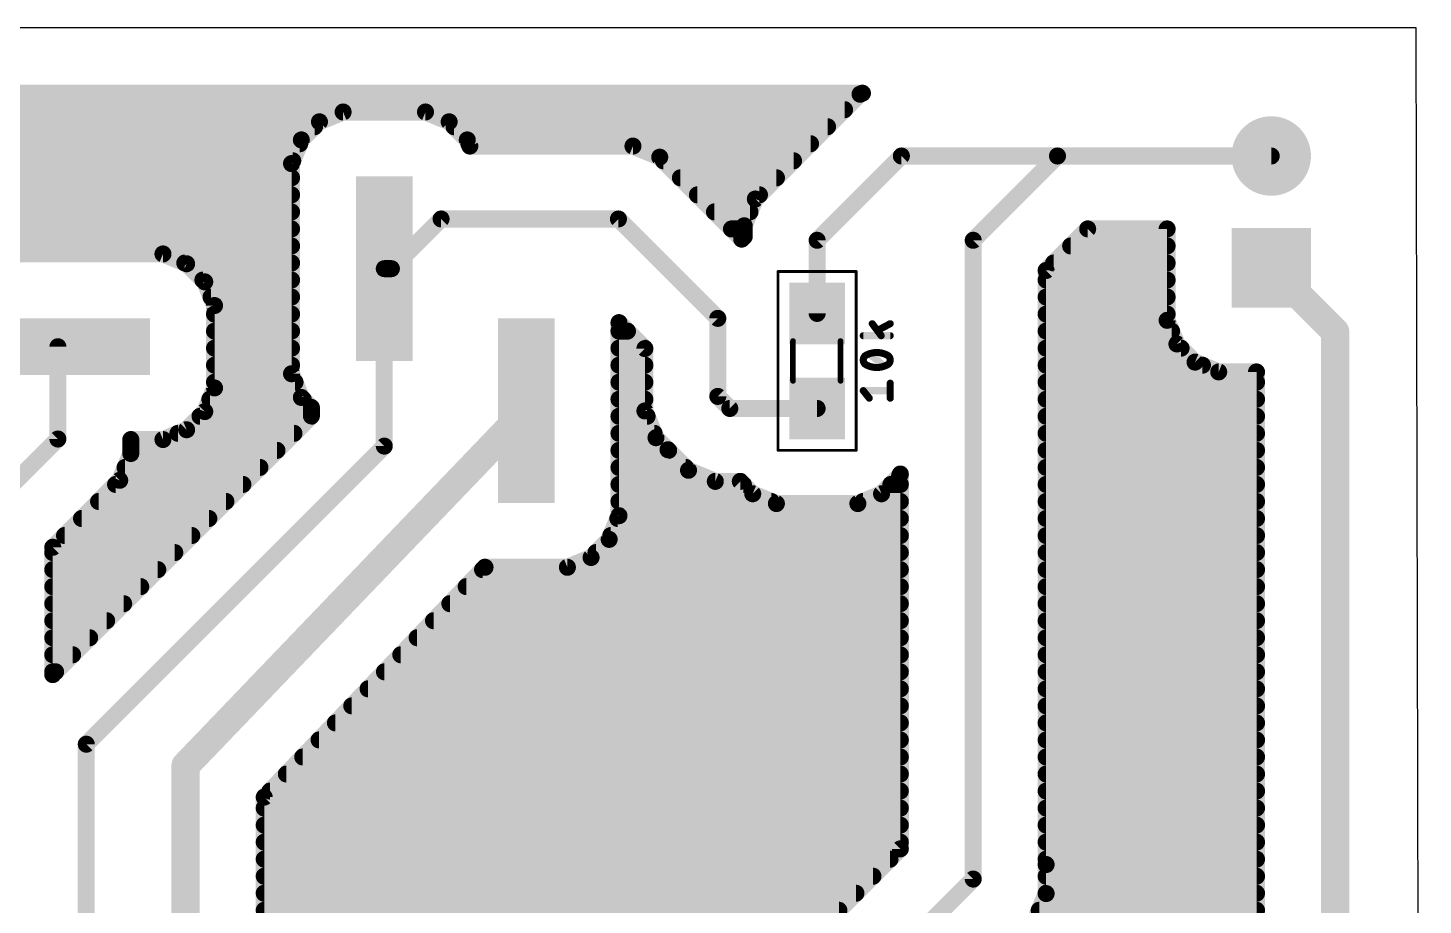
# Model space of a CAD drawing. Extents: x -0.1 to 37.8, y 0 to 56.6.
# Drawn here: x 12.8 to 37.77, y 40.94 to 56.63 of the extents above; entities that cross this region are included whole.
import ezdxf

# ---------------------------------------------------------------- set-up
doc = ezdxf.new("R2010")
doc.units = 0
for name, color, linetype in [('1', 22, 'CONTINUOUS'), ('17', 82, 'CONTINUOUS'), ('20', 30, 'CONTINUOUS'), ('27', 253, 'CONTINUOUS'), ('39', 22, 'CONTINUOUS'), ('51', 253, 'CONTINUOUS')]:
    doc.layers.add(name, color=color, linetype=linetype)

# ---------------------------------------------------------------- blocks, each defined once
blk = doc.blocks.new('RECT')
blk.add_solid([(-0.5, -0.5), (0.5, -0.5), (-0.5, 0.5), (0.5, 0.5)])
blk = doc.blocks.new('SQUAREP')
blk.add_solid([(-0.5, -0.5), (0.5, -0.5), (-0.5, 0.5), (0.5, 0.5)])
blk = doc.blocks.new('ROUNDP')
at = {"const_width": 0.5}
blk.add_lwpolyline([(0, -0.25, 1), (0, 0.25, 1), (0, -0.25)], format="xyb", dxfattribs=at)

msp = doc.modelspace()

# ---------------------------------------------------------------- linework, layer by layer
at = {"layer": '1'}
for points, const_width in [([(1.044, 55.4636), (27.735, 55.4636)], 0.3048), ([(27.6929, 55.4462), (25.8178, 53.5711)], 0.3048), ([(27.735, 55.4636), (27.6929, 55.4462)], 0.3048), ([(1.0447, 55.1688), (27.4155, 55.1688)], 0.3048), ([(18.4398, 55.1274), (18.0162, 54.952)], 0.3048), ([(19.9142, 55.1274), (18.4398, 55.1274)], 0.3048), ([(20.3378, 54.952), (19.9142, 55.1274)], 0.3048), ([(9.7025, 54.864), (17.9283, 54.864)], 0.3048), ([(18.0162, 54.952), (17.692, 54.6278)], 0.3048), ([(20.662, 54.6278), (20.3378, 54.952)], 0.3048), ([(20.4257, 54.864), (27.1107, 54.864)], 0.3048), ([(10.0625, 54.5592), (17.6636, 54.5592)], 0.3048), ([(17.692, 54.6278), (17.5166, 54.2042)], 0.3048), ([(20.7075, 54.5178), (20.662, 54.6278)], 0.3048), ([(20.6904, 54.5592), (26.8059, 54.5592)], 0.3048), ([(23.6275, 54.5178), (20.7075, 54.5178)], 0.3048), ([(24.1071, 54.3192), (23.6275, 54.5178)], 0.3048), ([(25.5738, 52.8525), (24.1071, 54.3192)], 0.3048), ([(28.432, 54.34), (26.924, 52.832)], 0.3048), ([(31.226, 54.34), (28.432, 54.34)], 0.3048), ([(31.226, 54.34), (29.718, 52.832)], 0.3048), ([(35.052, 54.34), (31.226, 54.34)], 0.3048), ([(10.223, 54.2544), (17.5374, 54.2544)], 0.3048), ([(17.5166, 54.2042), (17.5166, 50.4438)], 0.3048), ([(24.1719, 54.2544), (26.5011, 54.2544)], 0.3048), ([(10.2964, 53.9496), (17.5166, 53.9496)], 0.3048), ([(24.4767, 53.9496), (26.1963, 53.9496)], 0.3048), ([(10.2964, 53.6448), (17.5166, 53.6448)], 0.3048), ([(24.7815, 53.6448), (25.8915, 53.6448)], 0.3048), ([(25.8178, 53.5711), (25.6192, 53.0915)], 0.3048), ([(10.2964, 53.34), (17.5166, 53.34)], 0.3048), ([(25.0863, 53.34), (25.7221, 53.34)], 0.3048), ([(19.304, 52.324), (20.193, 53.213)], 0.3048), ([(20.193, 53.213), (23.368, 53.213)], 0.3048), ([(23.368, 53.213), (25.146, 51.435)], 0.3048), ([(25.6192, 53.0915), (25.6192, 52.8979)], 0.3048), ([(10.2964, 53.0352), (17.5166, 53.0352)], 0.3048), ([(25.3911, 53.0352), (25.6192, 53.0352)], 0.3048), ([(25.6192, 52.8979), (25.5738, 52.8525)], 0.3048), ([(26.924, 52.832), (26.924, 51.523)], 0.3048), ([(29.718, 52.832), (29.718, 41.402)], 0.3048), ([(31.0228, 52.2915), (31.7665, 53.0352)], 0.3048), ([(31.7665, 53.0352), (33.1884, 53.0352)], 0.3048), ([(33.1884, 53.0352), (33.1884, 51.3996)], 0.3048), ([(10.2964, 52.7304), (17.5166, 52.7304)], 0.3048), ([(15.2152, 52.5874), (11.4548, 52.5874)], 0.3048), ([(15.6388, 52.412), (15.2152, 52.5874)], 0.3048), ([(31.4617, 52.7304), (33.1884, 52.7304)], 0.3048), ([(15.6058, 52.4256), (17.5166, 52.4256)], 0.3048), ([(15.963, 52.0878), (15.6388, 52.412)], 0.3048), ([(19.177, 52.324), (19.177, 49.149)], 0.3048), ([(19.177, 52.324), (19.304, 52.324)], 0.3048), ([(31.0228, 41.6615), (31.0228, 52.2915)], 0.3048), ([(31.1569, 52.4256), (33.1884, 52.4256)], 0.3048), ([(35.052, 52.34), (36.195, 51.197)], 0.508), ([(15.9299, 52.1208), (17.5166, 52.1208)], 0.3048), ([(16.1384, 51.6642), (15.963, 52.0878)], 0.3048), ([(31.0228, 52.1208), (33.1884, 52.1208)], 0.3048), ([(16.0755, 51.816), (17.5166, 51.816)], 0.3048), ([(31.0228, 51.816), (33.1884, 51.816)], 0.3048), ([(16.1384, 50.1898), (16.1384, 51.6642)], 0.3048), ([(16.1384, 51.5112), (17.5166, 51.5112)], 0.3048), ([(23.3774, 47.9038), (23.3774, 51.3583)], 0.3048), ([(23.3774, 51.3583), (23.8412, 50.8945)], 0.3048), ([(25.146, 51.435), (25.146, 50.038)], 0.3048), ([(31.0228, 51.5112), (33.1884, 51.5112)], 0.3048), ([(33.1884, 51.3996), (33.3638, 50.976)], 0.3048), ([(36.195, 51.197), (36.195, 5.588)], 0.508), ([(16.1384, 51.2064), (17.5166, 51.2064)], 0.3048), ([(23.3774, 51.2064), (23.5293, 51.2064)], 0.3048), ([(31.0228, 51.2064), (33.2684, 51.2064)], 0.3048), ([(13.335, 50.927), (13.335, 49.276)], 0.3048), ([(16.1384, 50.9016), (17.5166, 50.9016)], 0.3048), ([(23.3774, 50.9016), (23.8341, 50.9016)], 0.3048), ([(23.8412, 50.8945), (23.8412, 49.7785)], 0.3048), ([(31.0228, 50.9016), (33.4383, 50.9016)], 0.3048), ([(33.3638, 50.976), (33.688, 50.6518)], 0.3048), ([(16.1384, 50.5968), (17.5166, 50.5968)], 0.3048), ([(23.3774, 50.5968), (23.8412, 50.5968)], 0.3048), ([(31.0228, 50.5968), (33.8209, 50.5968)], 0.3048), ([(33.688, 50.6518), (34.1116, 50.4764)], 0.3048), ([(16.1384, 50.292), (17.5795, 50.292)], 0.3048), ([(17.5166, 50.4438), (17.692, 50.0202)], 0.3048), ([(23.3774, 50.292), (23.8412, 50.292)], 0.3048), ([(31.0228, 50.292), (34.7886, 50.292)], 0.3048), ([(34.1116, 50.4764), (34.7886, 50.4764)], 0.3048), ([(34.7886, 50.4764), (34.7886, 35.984)], 0.3048), ([(15.963, 49.7662), (16.1384, 50.1898)], 0.3048), ([(21.717, 49.784), (15.621, 43.434)], 0.508), ([(16.0545, 49.9872), (17.7251, 49.9872)], 0.3048), ([(17.692, 50.0202), (17.8722, 49.8401)], 0.3048), ([(17.8722, 49.8401), (17.8722, 49.6895)], 0.3048), ([(23.3774, 49.9872), (23.8412, 49.9872)], 0.3048), ([(25.146, 50.038), (25.361, 49.823)], 0.3048), ([(25.361, 49.823), (26.924, 49.823)], 0.3048), ([(31.0228, 49.9872), (34.7886, 49.9872)], 0.3048), ([(17.8722, 49.6895), (13.2428, 45.0601)], 0.3048), ([(15.6388, 49.442), (15.963, 49.7662)], 0.3048), ([(15.8791, 49.6824), (17.8651, 49.6824)], 0.3048), ([(23.3774, 49.6824), (23.881, 49.6824)], 0.3048), ([(23.8412, 49.7785), (24.0398, 49.2989)], 0.3048), ([(31.0228, 49.6824), (34.7886, 49.6824)], 0.3048), ([(15.2152, 49.2666), (15.6388, 49.442)], 0.3048), ([(15.4832, 49.3776), (17.5603, 49.3776)], 0.3048), ([(23.3774, 49.3776), (24.0072, 49.3776)], 0.3048), ([(24.0398, 49.2989), (24.2548, 49.0839)], 0.3048), ([(31.0228, 49.3776), (34.7886, 49.3776)], 0.3048), ([(13.335, 49.276), (11.938, 47.879)], 0.3048), ([(19.177, 49.149), (13.843, 43.815)], 0.3048), ([(14.6398, 49.0165), (14.6398, 49.2666)], 0.3048), ([(14.6398, 49.2666), (15.2152, 49.2666)], 0.3048), ([(14.6398, 49.0728), (17.2555, 49.0728)], 0.3048), ([(23.3774, 49.0728), (24.2659, 49.0728)], 0.3048), ([(24.2548, 49.0839), (24.6219, 48.7168)], 0.3048), ([(31.0228, 49.0728), (34.7886, 49.0728)], 0.3048), ([(14.4412, 48.5369), (14.6398, 49.0165)], 0.3048), ([(14.5369, 48.768), (16.9507, 48.768)], 0.3048), ([(23.3774, 48.768), (24.5707, 48.768)], 0.3048), ([(24.6219, 48.7168), (25.1015, 48.5182)], 0.3048), ([(28.0768, 48.296), (28.401, 48.6202)], 0.3048), ([(28.401, 48.6202), (28.4132, 48.6498)], 0.3048), ([(28.4132, 48.6498), (28.4132, 41.9425)], 0.3048), ([(31.0228, 48.768), (34.7886, 48.768)], 0.3048), ([(13.2428, 47.3385), (14.4412, 48.5369)], 0.3048), ([(14.3675, 48.4632), (16.6459, 48.4632)], 0.3048), ([(23.3774, 48.4632), (25.6041, 48.4632)], 0.3048), ([(25.1015, 48.5182), (25.5491, 48.5182)], 0.3048), ([(25.5491, 48.5182), (25.7712, 48.296)], 0.3048), ([(25.7712, 48.296), (26.1948, 48.1206)], 0.3048), ([(27.6532, 48.1206), (28.0768, 48.296)], 0.3048), ([(28.2439, 48.4632), (28.4132, 48.4632)], 0.3048), ([(31.0228, 48.4632), (34.7886, 48.4632)], 0.3048), ([(14.0627, 48.1584), (16.3411, 48.1584)], 0.3048), ([(23.3774, 48.1584), (26.1035, 48.1584)], 0.3048), ([(26.1948, 48.1206), (27.6532, 48.1206)], 0.3048), ([(27.7445, 48.1584), (28.4132, 48.1584)], 0.3048), ([(31.0228, 48.1584), (34.7886, 48.1584)], 0.3048), ([(13.7579, 47.8536), (16.0363, 47.8536)], 0.3048), ([(23.202, 47.4802), (23.3774, 47.9038)], 0.3048), ([(23.3566, 47.8536), (28.4132, 47.8536)], 0.3048), ([(31.0228, 47.8536), (34.7886, 47.8536)], 0.3048), ([(13.4531, 47.5488), (15.7315, 47.5488)], 0.3048), ([(23.2304, 47.5488), (28.4132, 47.5488)], 0.3048), ([(31.0228, 47.5488), (34.7886, 47.5488)], 0.3048), ([(13.2428, 45.0601), (13.2428, 47.3385)], 0.3048), ([(22.8778, 47.156), (23.202, 47.4802)], 0.3048), ([(13.2428, 47.244), (15.4267, 47.244)], 0.3048), ([(22.4542, 46.9806), (22.8778, 47.156)], 0.3048), ([(22.9657, 47.244), (28.4132, 47.244)], 0.3048), ([(31.0228, 47.244), (34.7886, 47.244)], 0.3048), ([(13.2428, 46.9392), (15.1219, 46.9392)], 0.3048), ([(17.0274, 42.8682), (20.9766, 46.9819)], 0.3048), ([(20.9356, 46.9392), (28.4132, 46.9392)], 0.3048), ([(20.9766, 46.9819), (20.9798, 46.9806)], 0.3048), ([(20.9798, 46.9806), (22.4542, 46.9806)], 0.3048), ([(31.0228, 46.9392), (34.7886, 46.9392)], 0.3048), ([(13.2428, 46.6344), (14.8171, 46.6344)], 0.3048), ([(20.643, 46.6344), (28.4132, 46.6344)], 0.3048), ([(31.0228, 46.6344), (34.7886, 46.6344)], 0.3048), ([(13.2428, 46.3296), (14.5123, 46.3296)], 0.3048), ([(20.3503, 46.3296), (28.4132, 46.3296)], 0.3048), ([(31.0228, 46.3296), (34.7886, 46.3296)], 0.3048), ([(13.2428, 46.0248), (14.2075, 46.0248)], 0.3048), ([(20.0577, 46.0248), (28.4132, 46.0248)], 0.3048), ([(31.0228, 46.0248), (34.7886, 46.0248)], 0.3048), ([(13.2428, 45.72), (13.9027, 45.72)], 0.3048), ([(19.7651, 45.72), (28.4132, 45.72)], 0.3048), ([(31.0228, 45.72), (34.7886, 45.72)], 0.3048), ([(13.2428, 45.4152), (13.5979, 45.4152)], 0.3048), ([(19.4725, 45.4152), (28.4132, 45.4152)], 0.3048), ([(31.0228, 45.4152), (34.7886, 45.4152)], 0.3048), ([(13.2428, 45.1104), (13.2931, 45.1104)], 0.3048), ([(19.1799, 45.1104), (28.4132, 45.1104)], 0.3048), ([(31.0228, 45.1104), (34.7886, 45.1104)], 0.3048), ([(18.8873, 44.8056), (28.4132, 44.8056)], 0.3048), ([(31.0228, 44.8056), (34.7886, 44.8056)], 0.3048), ([(18.5947, 44.5008), (28.4132, 44.5008)], 0.3048), ([(31.0228, 44.5008), (34.7886, 44.5008)], 0.3048), ([(18.3021, 44.196), (28.4132, 44.196)], 0.3048), ([(31.0228, 44.196), (34.7886, 44.196)], 0.3048), ([(13.843, 43.815), (13.843, 26.035)], 0.3048), ([(18.0095, 43.8912), (28.4132, 43.8912)], 0.3048), ([(31.0228, 43.8912), (34.7886, 43.8912)], 0.3048), ([(17.7169, 43.5864), (28.4132, 43.5864)], 0.3048), ([(31.0228, 43.5864), (34.7886, 43.5864)], 0.3048), ([(15.621, 43.434), (15.621, 27.813)], 0.508), ([(17.4243, 43.2816), (28.4132, 43.2816)], 0.3048), ([(31.0228, 43.2816), (34.7886, 43.2816)], 0.3048), ([(17.0274, 36.3504), (17.0274, 42.8682)], 0.3048), ([(17.1317, 42.9768), (28.4132, 42.9768)], 0.3048), ([(31.0228, 42.9768), (34.7886, 42.9768)], 0.3048), ([(17.0274, 42.672), (28.4132, 42.672)], 0.3048), ([(31.0228, 42.672), (34.7886, 42.672)], 0.3048), ([(17.0274, 42.3672), (28.4132, 42.3672)], 0.3048), ([(31.0228, 42.3672), (34.7886, 42.3672)], 0.3048), ([(17.0274, 42.0624), (28.4132, 42.0624)], 0.3048), ([(31.0228, 42.0624), (34.7886, 42.0624)], 0.3048), ([(28.4132, 41.9425), (27.2009, 40.7302)], 0.3048), ([(17.0274, 41.7576), (28.2283, 41.7576)], 0.3048), ([(31.0228, 41.7576), (34.7886, 41.7576)], 0.3048), ([(31.0228, 41.1425), (31.0228, 41.6615)], 0.3048), ([(17.0274, 41.4528), (27.9235, 41.4528)], 0.3048), ([(29.718, 41.402), (27.94, 39.624)], 0.3048), ([(31.0228, 41.4528), (34.7886, 41.4528)], 0.3048), ([(17.0274, 41.148), (27.6187, 41.148)], 0.3048), ([(30.8242, 40.6629), (31.0228, 41.1425)], 0.3048), ([(31.0228, 41.148), (34.7886, 41.148)], 0.3048), ([(17.0274, 40.8432), (27.3139, 40.8432)], 0.3048), ([(30.8988, 40.8432), (34.7886, 40.8432)], 0.3048)]:
    msp.add_lwpolyline(points, dxfattribs=dict(at, const_width=const_width))
for points, const_width in [([(27.6637, 55.5166, 1), (27.722, 55.3758)], 0.1524), ([(27.7468, 55.3923, 1), (27.639, 55.5)], 0.1524), ([(27.7642, 55.3932, 1), (27.7059, 55.534)], 0.1524), ([(27.735, 55.3874, 1), (27.735, 55.5398)], 0.1524), ([(18.4398, 55.2036, 1), (18.4398, 55.0512)], 0.1524), ([(18.4689, 55.057, 1), (18.4106, 55.1978)], 0.1524), ([(19.9434, 55.1978, 1), (19.8851, 55.057)], 0.1524), ([(19.9142, 55.0512, 1), (19.9142, 55.2036)], 0.1524), ([(27.4155, 55.0926, 1), (27.4155, 55.245)], 0.1524), ([(17.9283, 54.7878, 1), (17.9283, 54.9402)], 0.1524), ([(17.9871, 55.0224, 1), (18.0454, 54.8816)], 0.1524), ([(18.0701, 54.8981, 1), (17.9623, 55.0058)], 0.1524), ([(20.3917, 55.0058, 1), (20.2839, 54.8981)], 0.1524), ([(20.3086, 54.8816, 1), (20.3669, 55.0224)], 0.1524), ([(20.4257, 54.9402, 1), (20.4257, 54.7878)], 0.1524), ([(27.1107, 54.7878, 1), (27.1107, 54.9402)], 0.1524), ([(17.6382, 54.6817, 1), (17.7459, 54.5739)], 0.1524), ([(17.7624, 54.5986, 1), (17.6216, 54.6569)], 0.1524), ([(17.6636, 54.483, 1), (17.6636, 54.6354)], 0.1524), ([(20.7324, 54.6569, 1), (20.5916, 54.5986)], 0.1524), ([(20.6081, 54.5739, 1), (20.7158, 54.6817)], 0.1524), ([(20.6904, 54.6354, 1), (20.6904, 54.483)], 0.1524), ([(26.8059, 54.483, 1), (26.8059, 54.6354)], 0.1524), ([(20.7075, 54.594, 1), (20.7075, 54.4416)], 0.1524), ([(20.6371, 54.4886, 1), (20.7779, 54.547)], 0.1524), ([(23.6567, 54.5882, 1), (23.5984, 54.4474)], 0.1524), ([(23.6275, 54.4416, 1), (23.6275, 54.594)], 0.1524), ([(24.161, 54.373, 1), (24.0532, 54.2653)], 0.1524), ([(24.0779, 54.2488, 1), (24.1363, 54.3896)], 0.1524), ([(28.432, 54.4162, 1), (28.432, 54.2638)], 0.1524), ([(28.4859, 54.2861, 1), (28.3781, 54.3939)], 0.1524), ([(31.226, 54.4162, 1), (31.226, 54.2638)], 0.1524), ([(31.2799, 54.2861, 1), (31.1721, 54.3939)], 0.1524), ([(31.226, 54.2638, 1), (31.226, 54.4162)], 0.1524), ([(35.052, 54.2638, 1), (35.052, 54.4162)], 0.1524), ([(17.5928, 54.2042, 1), (17.4404, 54.2042)], 0.1524), ([(17.4462, 54.2334, 1), (17.587, 54.1751)], 0.1524), ([(17.5374, 54.1782, 1), (17.5374, 54.3306)], 0.1524), ([(24.1719, 54.3306, 1), (24.1719, 54.1782)], 0.1524), ([(26.5011, 54.1782, 1), (26.5011, 54.3306)], 0.1524), ([(17.5166, 53.8734, 1), (17.5166, 54.0258)], 0.1524), ([(24.4767, 54.0258, 1), (24.4767, 53.8734)], 0.1524), ([(26.1963, 53.8734, 1), (26.1963, 54.0258)], 0.1524), ([(17.5166, 53.5686, 1), (17.5166, 53.721)], 0.1524), ([(24.7815, 53.721, 1), (24.7815, 53.5686)], 0.1524), ([(25.764, 53.625, 1), (25.8717, 53.5172)], 0.1524), ([(25.8882, 53.5419, 1), (25.7474, 53.6003)], 0.1524), ([(25.8915, 53.5686, 1), (25.8915, 53.721)], 0.1524), ([(17.5166, 53.2638, 1), (17.5166, 53.4162)], 0.1524), ([(25.0863, 53.4162, 1), (25.0863, 53.2638)], 0.1524), ([(25.7221, 53.2638, 1), (25.7221, 53.4162)], 0.1524), ([(20.193, 53.2892, 1), (20.193, 53.1368)], 0.1524), ([(20.2469, 53.1591, 1), (20.1391, 53.2669)], 0.1524), ([(23.4219, 53.2669, 1), (23.3141, 53.1591)], 0.1524), ([(23.368, 53.1368, 1), (23.368, 53.2892)], 0.1524), ([(25.6954, 53.0915, 1), (25.543, 53.0915)], 0.1524), ([(25.5488, 53.1207, 1), (25.6896, 53.0624)], 0.1524), ([(17.5166, 52.959, 1), (17.5166, 53.1114)], 0.1524), ([(25.3911, 53.1114, 1), (25.3911, 52.959)], 0.1524), ([(25.5199, 52.9064, 1), (25.6276, 52.7986)], 0.1524), ([(25.5199, 52.7986, 1), (25.6276, 52.9064)], 0.1524), ([(25.543, 52.8979, 1), (25.6954, 52.8979)], 0.1524), ([(25.6731, 52.8441, 1), (25.5653, 52.9518)], 0.1524), ([(25.6192, 52.959, 1), (25.6192, 53.1114)], 0.1524), ([(27.0002, 52.832, 1), (26.8478, 52.832)], 0.1524), ([(26.8701, 52.8859, 1), (26.9779, 52.7781)], 0.1524), ([(29.7942, 52.832, 1), (29.6418, 52.832)], 0.1524), ([(29.6641, 52.8859, 1), (29.7719, 52.7781)], 0.1524), ([(31.7665, 53.1114, 1), (31.7665, 52.959)], 0.1524), ([(31.8203, 52.9813, 1), (31.7126, 53.0891)], 0.1524), ([(33.2646, 53.0352, 1), (33.1122, 53.0352)], 0.1524), ([(33.1884, 52.959, 1), (33.1884, 53.1114)], 0.1524), ([(15.2444, 52.6578, 1), (15.1861, 52.517)], 0.1524), ([(15.2152, 52.5112, 1), (15.2152, 52.6636)], 0.1524), ([(17.5166, 52.6542, 1), (17.5166, 52.8066)], 0.1524), ([(31.4617, 52.8066, 1), (31.4617, 52.6542)], 0.1524), ([(33.1884, 52.6542, 1), (33.1884, 52.8066)], 0.1524), ([(15.6058, 52.5018, 1), (15.6058, 52.3494)], 0.1524), ([(15.6927, 52.4658, 1), (15.5849, 52.3581)], 0.1524), ([(15.6096, 52.3416, 1), (15.6679, 52.4824)], 0.1524), ([(17.5166, 52.3494, 1), (17.5166, 52.5018)], 0.1524), ([(19.2532, 52.324, 1), (19.1008, 52.324)], 0.1524), ([(19.177, 52.4002, 1), (19.177, 52.2478)], 0.1524), ([(19.2501, 52.3779, 1), (19.3579, 52.2701)], 0.1524), ([(19.304, 52.2478, 1), (19.304, 52.4002)], 0.1524), ([(31.099, 52.2915, 1), (30.9466, 52.2915)], 0.1524), ([(31.1569, 52.5018, 1), (31.1569, 52.3494)], 0.1524), ([(33.1884, 52.3494, 1), (33.1884, 52.5018)], 0.1524), ([(35.1418, 52.4298, 1), (34.9622, 52.2502)], 0.254), ([(15.9299, 52.197, 1), (15.9299, 52.0446)], 0.1524), ([(16.0334, 52.1169, 1), (15.8926, 52.0586)], 0.1524), ([(15.9091, 52.0339, 1), (16.0168, 52.1417)], 0.1524), ([(17.5166, 52.0446, 1), (17.5166, 52.197)], 0.1524), ([(30.9689, 52.3454, 1), (31.0767, 52.2376)], 0.1524), ([(31.0228, 52.197, 1), (31.0228, 52.0446)], 0.1524), ([(33.1884, 52.0446, 1), (33.1884, 52.197)], 0.1524), ([(16.0755, 51.8922, 1), (16.0755, 51.7398)], 0.1524), ([(17.5166, 51.7398, 1), (17.5166, 51.8922)], 0.1524), ([(31.0228, 51.8922, 1), (31.0228, 51.7398)], 0.1524), ([(33.1884, 51.7398, 1), (33.1884, 51.8922)], 0.1524), ([(16.2146, 51.6642, 1), (16.0622, 51.6642)], 0.1524), ([(16.068, 51.6351, 1), (16.2088, 51.6934)], 0.1524), ([(16.1384, 51.5874, 1), (16.1384, 51.435)], 0.1524), ([(17.5166, 51.435, 1), (17.5166, 51.5874)], 0.1524), ([(23.4536, 51.3583, 1), (23.3012, 51.3583)], 0.1524), ([(23.4313, 51.4122, 1), (23.3235, 51.3045)], 0.1524), ([(25.2222, 51.435, 1), (25.0698, 51.435)], 0.1524), ([(25.0921, 51.3811, 1), (25.1999, 51.4889)], 0.1524), ([(26.8478, 51.523, 1), (27.0002, 51.523)], 0.1524), ([(31.0228, 51.5874, 1), (31.0228, 51.435)], 0.1524), ([(33.2588, 51.4287, 1), (33.118, 51.3704)], 0.1524), ([(33.1122, 51.3996, 1), (33.2646, 51.3996)], 0.1524), ([(33.1884, 51.435, 1), (33.1884, 51.5874)], 0.1524), ([(36.322, 51.197, 1), (36.068, 51.197)], 0.254), ([(16.1384, 51.2826, 1), (16.1384, 51.1302)], 0.1524), ([(17.5166, 51.1302, 1), (17.5166, 51.2826)], 0.1524), ([(23.3774, 51.2826, 1), (23.3774, 51.1302)], 0.1524), ([(23.5293, 51.1302, 1), (23.5293, 51.2826)], 0.1524), ([(31.0228, 51.2826, 1), (31.0228, 51.1302)], 0.1524), ([(33.2684, 51.1302, 1), (33.2684, 51.2826)], 0.1524), ([(36.1052, 51.1072, 1), (36.2848, 51.2868)], 0.254), ([(13.4112, 50.927, 1), (13.2588, 50.927)], 0.1524), ([(16.1384, 50.9778, 1), (16.1384, 50.8254)], 0.1524), ([(17.5166, 50.8254, 1), (17.5166, 50.9778)], 0.1524), ([(23.3774, 50.9778, 1), (23.3774, 50.8254)], 0.1524), ([(23.9174, 50.8945, 1), (23.765, 50.8945)], 0.1524), ([(23.7873, 50.8406, 1), (23.8951, 50.9484)], 0.1524), ([(23.8341, 50.8254, 1), (23.8341, 50.9778)], 0.1524), ([(31.0228, 50.9778, 1), (31.0228, 50.8254)], 0.1524), ([(33.4177, 51.0299, 1), (33.31, 50.9221)], 0.1524), ([(33.2934, 50.9469, 1), (33.4342, 51.0052)], 0.1524), ([(33.4383, 50.8254, 1), (33.4383, 50.9778)], 0.1524), ([(16.1384, 50.673, 1), (16.1384, 50.5206)], 0.1524), ([(17.5166, 50.5206, 1), (17.5166, 50.673)], 0.1524), ([(23.3774, 50.673, 1), (23.3774, 50.5206)], 0.1524), ([(23.8412, 50.5206, 1), (23.8412, 50.673)], 0.1524), ([(31.0228, 50.673, 1), (31.0228, 50.5206)], 0.1524), ([(33.7172, 50.7222, 1), (33.6589, 50.5814)], 0.1524), ([(33.6341, 50.598, 1), (33.7419, 50.7057)], 0.1524), ([(33.8209, 50.5206, 1), (33.8209, 50.673)], 0.1524), ([(16.1384, 50.3682, 1), (16.1384, 50.2158)], 0.1524), ([(17.587, 50.4729, 1), (17.4462, 50.4146)], 0.1524), ([(17.4404, 50.4438, 1), (17.5928, 50.4438)], 0.1524), ([(17.5795, 50.2158, 1), (17.5795, 50.3682)], 0.1524), ([(23.3774, 50.3682, 1), (23.3774, 50.2158)], 0.1524), ([(23.8412, 50.2158, 1), (23.8412, 50.3682)], 0.1524), ([(31.0228, 50.3682, 1), (31.0228, 50.2158)], 0.1524), ([(34.1116, 50.5526, 1), (34.1116, 50.4002)], 0.1524), ([(34.0824, 50.406, 1), (34.1407, 50.5468)], 0.1524), ([(34.8648, 50.4764, 1), (34.7124, 50.4764)], 0.1524), ([(34.7886, 50.4002, 1), (34.7886, 50.5526)], 0.1524), ([(34.7886, 50.2158, 1), (34.7886, 50.3682)], 0.1524), ([(16.0622, 50.1898, 1), (16.2146, 50.1898)], 0.1524), ([(16.2088, 50.1606, 1), (16.068, 50.2189)], 0.1524), ([(16.0545, 50.0634, 1), (16.0545, 49.911)], 0.1524), ([(17.7459, 50.0741, 1), (17.6382, 49.9663)], 0.1524), ([(17.6216, 49.9911, 1), (17.7624, 50.0494)], 0.1524), ([(17.7251, 49.911, 1), (17.7251, 50.0634)], 0.1524), ([(17.9484, 49.8401, 1), (17.796, 49.8401)], 0.1524), ([(17.8183, 49.7862, 1), (17.9261, 49.8939)], 0.1524), ([(21.8086, 49.696, 1), (21.6254, 49.872)], 0.254), ([(23.3774, 50.0634, 1), (23.3774, 49.911)], 0.1524), ([(23.8412, 49.911, 1), (23.8412, 50.0634)], 0.1524), ([(25.1999, 50.0919, 1), (25.0921, 49.9841)], 0.1524), ([(25.0698, 50.038, 1), (25.2222, 50.038)], 0.1524), ([(25.361, 49.8992, 1), (25.361, 49.7468)], 0.1524), ([(25.3071, 49.7691, 1), (25.4149, 49.8769)], 0.1524), ([(26.924, 49.7468, 1), (26.924, 49.8992)], 0.1524), ([(31.0228, 50.0634, 1), (31.0228, 49.911)], 0.1524), ([(34.7886, 49.911, 1), (34.7886, 50.0634)], 0.1524), ([(15.8791, 49.7586, 1), (15.8791, 49.6062)], 0.1524), ([(15.8926, 49.7954, 1), (16.0334, 49.7371)], 0.1524), ([(16.0168, 49.7123, 1), (15.9091, 49.8201)], 0.1524), ([(17.796, 49.6895, 1), (17.9484, 49.6895)], 0.1524), ([(17.9261, 49.6356, 1), (17.8183, 49.7433)], 0.1524), ([(17.8651, 49.6062, 1), (17.8651, 49.7586)], 0.1524), ([(23.3774, 49.7586, 1), (23.3774, 49.6062)], 0.1524), ([(23.9116, 49.8076, 1), (23.7708, 49.7493)], 0.1524), ([(23.765, 49.7785, 1), (23.9174, 49.7785)], 0.1524), ([(23.881, 49.6062, 1), (23.881, 49.7586)], 0.1524), ([(31.0228, 49.7586, 1), (31.0228, 49.6062)], 0.1524), ([(34.7886, 49.6062, 1), (34.7886, 49.7586)], 0.1524), ([(15.4832, 49.4538, 1), (15.4832, 49.3014)], 0.1524), ([(15.5849, 49.4959, 1), (15.6927, 49.3882)], 0.1524), ([(15.6679, 49.3716, 1), (15.6096, 49.5124)], 0.1524), ([(17.5603, 49.3014, 1), (17.5603, 49.4538)], 0.1524), ([(23.3774, 49.4538, 1), (23.3774, 49.3014)], 0.1524), ([(24.0937, 49.3528, 1), (23.986, 49.245)], 0.1524), ([(24.0072, 49.3014, 1), (24.0072, 49.4538)], 0.1524), ([(31.0228, 49.4538, 1), (31.0228, 49.3014)], 0.1524), ([(34.7886, 49.3014, 1), (34.7886, 49.4538)], 0.1524), ([(13.2588, 49.276, 1), (13.4112, 49.276)], 0.1524), ([(13.3889, 49.2221, 1), (13.2811, 49.3299)], 0.1524), ([(14.716, 49.2666, 1), (14.5636, 49.2666)], 0.1524), ([(14.6398, 49.3428, 1), (14.6398, 49.1904)], 0.1524), ([(14.6398, 49.149, 1), (14.6398, 48.9966)], 0.1524), ([(15.1861, 49.337, 1), (15.2444, 49.1962)], 0.1524), ([(15.2152, 49.1904, 1), (15.2152, 49.3428)], 0.1524), ([(17.2555, 48.9966, 1), (17.2555, 49.149)], 0.1524), ([(19.1008, 49.149, 1), (19.2532, 49.149)], 0.1524), ([(19.2309, 49.0951, 1), (19.1231, 49.2029)], 0.1524), ([(23.3774, 49.149, 1), (23.3774, 48.9966)], 0.1524), ([(23.9694, 49.2697, 1), (24.1102, 49.328)], 0.1524), ([(24.3087, 49.1378, 1), (24.201, 49.03)], 0.1524), ([(24.201, 49.03, 1), (24.3087, 49.1378)], 0.1524), ([(24.2659, 48.9966, 1), (24.2659, 49.149)], 0.1524), ([(31.0228, 49.149, 1), (31.0228, 48.9966)], 0.1524), ([(34.7886, 48.9966, 1), (34.7886, 49.149)], 0.1524), ([(14.5636, 49.0165, 1), (14.716, 49.0165)], 0.1524), ([(14.7102, 48.9873, 1), (14.5694, 49.0456)], 0.1524), ([(14.5369, 48.8442, 1), (14.5369, 48.6918)], 0.1524), ([(16.9507, 48.6918, 1), (16.9507, 48.8442)], 0.1524), ([(23.3774, 48.8442, 1), (23.3774, 48.6918)], 0.1524), ([(24.651, 48.7872, 1), (24.5927, 48.6464)], 0.1524), ([(24.568, 48.663, 1), (24.6758, 48.7707)], 0.1524), ([(24.5707, 48.6918, 1), (24.5707, 48.8442)], 0.1524), ([(28.3306, 48.6494, 1), (28.4714, 48.5911)], 0.1524), ([(28.4894, 48.6498, 1), (28.337, 48.6498)], 0.1524), ([(28.4836, 48.6206, 1), (28.3428, 48.6789)], 0.1524), ([(28.4548, 48.5663, 1), (28.3471, 48.6741)], 0.1524), ([(31.0228, 48.8442, 1), (31.0228, 48.6918)], 0.1524), ([(34.7886, 48.6918, 1), (34.7886, 48.8442)], 0.1524), ([(14.3675, 48.5394, 1), (14.3675, 48.387)], 0.1524), ([(14.3708, 48.566, 1), (14.5116, 48.5077)], 0.1524), ([(14.495, 48.483, 1), (14.3873, 48.5908)], 0.1524), ([(16.6459, 48.387, 1), (16.6459, 48.5394)], 0.1524), ([(23.3774, 48.5394, 1), (23.3774, 48.387)], 0.1524), ([(25.1015, 48.5944, 1), (25.1015, 48.442)], 0.1524), ([(25.0723, 48.4478, 1), (25.1306, 48.5886)], 0.1524), ([(25.6029, 48.5721, 1), (25.4952, 48.4643)], 0.1524), ([(25.5491, 48.442, 1), (25.5491, 48.5944)], 0.1524), ([(25.6041, 48.387, 1), (25.6041, 48.5394)], 0.1524), ([(25.8004, 48.3664, 1), (25.7421, 48.2256)], 0.1524), ([(28.1059, 48.2256, 1), (28.0476, 48.3664)], 0.1524), ([(28.2439, 48.5394, 1), (28.2439, 48.387)], 0.1524), ([(28.4132, 48.387, 1), (28.4132, 48.5394)], 0.1524), ([(31.0228, 48.5394, 1), (31.0228, 48.387)], 0.1524), ([(34.7886, 48.387, 1), (34.7886, 48.5394)], 0.1524), ([(14.0627, 48.2346, 1), (14.0627, 48.0822)], 0.1524), ([(16.3411, 48.0822, 1), (16.3411, 48.2346)], 0.1524), ([(23.3774, 48.2346, 1), (23.3774, 48.0822)], 0.1524), ([(25.7173, 48.2422, 1), (25.8251, 48.3499)], 0.1524), ([(26.1035, 48.0822, 1), (26.1035, 48.2346)], 0.1524), ([(26.1948, 48.1968, 1), (26.1948, 48.0444)], 0.1524), ([(26.1656, 48.0502, 1), (26.2239, 48.191)], 0.1524), ([(27.6241, 48.191, 1), (27.6824, 48.0502)], 0.1524), ([(27.6532, 48.0444, 1), (27.6532, 48.1968)], 0.1524), ([(27.7445, 48.2346, 1), (27.7445, 48.0822)], 0.1524), ([(28.0229, 48.3499, 1), (28.1307, 48.2422)], 0.1524), ([(28.4132, 48.0822, 1), (28.4132, 48.2346)], 0.1524), ([(31.0228, 48.2346, 1), (31.0228, 48.0822)], 0.1524), ([(34.7886, 48.0822, 1), (34.7886, 48.2346)], 0.1524), ([(13.7579, 47.9298, 1), (13.7579, 47.7774)], 0.1524), ([(16.0363, 47.7774, 1), (16.0363, 47.9298)], 0.1524), ([(23.3566, 47.9298, 1), (23.3566, 47.7774)], 0.1524), ([(23.3012, 47.9038, 1), (23.4536, 47.9038)], 0.1524), ([(23.4478, 47.8746, 1), (23.307, 47.9329)], 0.1524), ([(28.4132, 47.7774, 1), (28.4132, 47.9298)], 0.1524), ([(31.0228, 47.9298, 1), (31.0228, 47.7774)], 0.1524), ([(34.7886, 47.7774, 1), (34.7886, 47.9298)], 0.1524), ([(13.4531, 47.625, 1), (13.4531, 47.4726)], 0.1524), ([(15.7315, 47.4726, 1), (15.7315, 47.625)], 0.1524), ([(23.2304, 47.625, 1), (23.2304, 47.4726)], 0.1524), ([(28.4132, 47.4726, 1), (28.4132, 47.625)], 0.1524), ([(31.0228, 47.625, 1), (31.0228, 47.4726)], 0.1524), ([(34.7886, 47.4726, 1), (34.7886, 47.625)], 0.1524), ([(13.319, 47.3385, 1), (13.1666, 47.3385)], 0.1524), ([(13.1889, 47.3924, 1), (13.2967, 47.2846)], 0.1524), ([(23.1316, 47.5094, 1), (23.2724, 47.4511)], 0.1524), ([(23.2558, 47.4263, 1), (23.1481, 47.5341)], 0.1524), ([(13.2428, 47.3202, 1), (13.2428, 47.1678)], 0.1524), ([(15.4267, 47.1678, 1), (15.4267, 47.3202)], 0.1524), ([(22.8239, 47.2099, 1), (22.9317, 47.1022)], 0.1524), ([(22.9069, 47.0856, 1), (22.8486, 47.2264)], 0.1524), ([(22.9657, 47.3202, 1), (22.9657, 47.1678)], 0.1524), ([(28.4132, 47.1678, 1), (28.4132, 47.3202)], 0.1524), ([(31.0228, 47.3202, 1), (31.0228, 47.1678)], 0.1524), ([(34.7886, 47.1678, 1), (34.7886, 47.3202)], 0.1524), ([(13.2428, 47.0154, 1), (13.2428, 46.863)], 0.1524), ([(15.1219, 46.863, 1), (15.1219, 47.0154)], 0.1524), ([(20.9356, 47.0154, 1), (20.9356, 46.863)], 0.1524), ([(21.0058, 47.0523, 1), (20.9474, 46.9116)], 0.1524), ([(20.9798, 47.0568, 1), (20.9798, 46.9044)], 0.1524), ([(21.0316, 46.9292, 1), (20.9216, 47.0347)], 0.1524), ([(20.9505, 46.9102, 1), (21.009, 47.051)], 0.1524), ([(22.4251, 47.051, 1), (22.4834, 46.9102)], 0.1524), ([(22.4542, 46.9044, 1), (22.4542, 47.0568)], 0.1524), ([(28.4132, 46.863, 1), (28.4132, 47.0154)], 0.1524), ([(31.0228, 47.0154, 1), (31.0228, 46.863)], 0.1524), ([(34.7886, 46.863, 1), (34.7886, 47.0154)], 0.1524), ([(13.2428, 46.7106, 1), (13.2428, 46.5582)], 0.1524), ([(14.8171, 46.5582, 1), (14.8171, 46.7106)], 0.1524), ([(20.643, 46.7106, 1), (20.643, 46.5582)], 0.1524), ([(28.4132, 46.5582, 1), (28.4132, 46.7106)], 0.1524), ([(31.0228, 46.7106, 1), (31.0228, 46.5582)], 0.1524), ([(34.7886, 46.5582, 1), (34.7886, 46.7106)], 0.1524), ([(13.2428, 46.4058, 1), (13.2428, 46.2534)], 0.1524), ([(14.5123, 46.2534, 1), (14.5123, 46.4058)], 0.1524), ([(20.3503, 46.4058, 1), (20.3503, 46.2534)], 0.1524), ([(28.4132, 46.2534, 1), (28.4132, 46.4058)], 0.1524), ([(31.0228, 46.4058, 1), (31.0228, 46.2534)], 0.1524), ([(34.7886, 46.2534, 1), (34.7886, 46.4058)], 0.1524), ([(13.2428, 46.101, 1), (13.2428, 45.9486)], 0.1524), ([(14.2075, 45.9486, 1), (14.2075, 46.101)], 0.1524), ([(20.0577, 46.101, 1), (20.0577, 45.9486)], 0.1524), ([(28.4132, 45.9486, 1), (28.4132, 46.101)], 0.1524), ([(31.0228, 46.101, 1), (31.0228, 45.9486)], 0.1524), ([(34.7886, 45.9486, 1), (34.7886, 46.101)], 0.1524), ([(13.2428, 45.7962, 1), (13.2428, 45.6438)], 0.1524), ([(13.9027, 45.6438, 1), (13.9027, 45.7962)], 0.1524), ([(19.7651, 45.7962, 1), (19.7651, 45.6438)], 0.1524), ([(28.4132, 45.6438, 1), (28.4132, 45.7962)], 0.1524), ([(31.0228, 45.7962, 1), (31.0228, 45.6438)], 0.1524), ([(34.7886, 45.6438, 1), (34.7886, 45.7962)], 0.1524), ([(13.2428, 45.4914, 1), (13.2428, 45.339)], 0.1524), ([(13.5979, 45.339, 1), (13.5979, 45.4914)], 0.1524), ([(19.4725, 45.4914, 1), (19.4725, 45.339)], 0.1524), ([(28.4132, 45.339, 1), (28.4132, 45.4914)], 0.1524), ([(31.0228, 45.4914, 1), (31.0228, 45.339)], 0.1524), ([(34.7886, 45.339, 1), (34.7886, 45.4914)], 0.1524), ([(13.2428, 45.1866, 1), (13.2428, 45.0342)], 0.1524), ([(13.2931, 45.0342, 1), (13.2931, 45.1866)], 0.1524), ([(19.1799, 45.1866, 1), (19.1799, 45.0342)], 0.1524), ([(28.4132, 45.0342, 1), (28.4132, 45.1866)], 0.1524), ([(31.0228, 45.1866, 1), (31.0228, 45.0342)], 0.1524), ([(34.7886, 45.0342, 1), (34.7886, 45.1866)], 0.1524), ([(13.1889, 45.1139, 1), (13.2967, 45.0062)], 0.1524), ([(13.1666, 45.0601, 1), (13.319, 45.0601)], 0.1524), ([(18.8873, 44.8818, 1), (18.8873, 44.7294)], 0.1524), ([(28.4132, 44.7294, 1), (28.4132, 44.8818)], 0.1524), ([(31.0228, 44.8818, 1), (31.0228, 44.7294)], 0.1524), ([(34.7886, 44.7294, 1), (34.7886, 44.8818)], 0.1524), ([(18.5947, 44.577, 1), (18.5947, 44.4246)], 0.1524), ([(28.4132, 44.4246, 1), (28.4132, 44.577)], 0.1524), ([(31.0228, 44.577, 1), (31.0228, 44.4246)], 0.1524), ([(34.7886, 44.4246, 1), (34.7886, 44.577)], 0.1524), ([(18.3021, 44.2722, 1), (18.3021, 44.1198)], 0.1524), ([(28.4132, 44.1198, 1), (28.4132, 44.2722)], 0.1524), ([(31.0228, 44.2722, 1), (31.0228, 44.1198)], 0.1524), ([(34.7886, 44.1198, 1), (34.7886, 44.2722)], 0.1524), ([(13.9192, 43.815, 1), (13.7668, 43.815)], 0.1524), ([(18.0095, 43.9674, 1), (18.0095, 43.815)], 0.1524), ([(28.4132, 43.815, 1), (28.4132, 43.9674)], 0.1524), ([(31.0228, 43.9674, 1), (31.0228, 43.815)], 0.1524), ([(34.7886, 43.815, 1), (34.7886, 43.9674)], 0.1524), ([(13.7891, 43.8689, 1), (13.8969, 43.7611)], 0.1524), ([(17.7169, 43.6626, 1), (17.7169, 43.5102)], 0.1524), ([(28.4132, 43.5102, 1), (28.4132, 43.6626)], 0.1524), ([(31.0228, 43.6626, 1), (31.0228, 43.5102)], 0.1524), ([(34.7886, 43.5102, 1), (34.7886, 43.6626)], 0.1524), ([(15.748, 43.434, 1), (15.494, 43.434)], 0.254), ([(15.5294, 43.522, 1), (15.7126, 43.346)], 0.254), ([(17.4243, 43.3578, 1), (17.4243, 43.2054)], 0.1524), ([(28.4132, 43.2054, 1), (28.4132, 43.3578)], 0.1524), ([(31.0228, 43.3578, 1), (31.0228, 43.2054)], 0.1524), ([(34.7886, 43.2054, 1), (34.7886, 43.3578)], 0.1524), ([(17.1036, 42.8682, 1), (16.9512, 42.8682)], 0.1524), ([(16.9724, 42.921, 1), (17.0824, 42.8154)], 0.1524), ([(17.1317, 43.053, 1), (17.1317, 42.9006)], 0.1524), ([(28.4132, 42.9006, 1), (28.4132, 43.053)], 0.1524), ([(31.0228, 43.053, 1), (31.0228, 42.9006)], 0.1524), ([(34.7886, 42.9006, 1), (34.7886, 43.053)], 0.1524), ([(17.0274, 42.7482, 1), (17.0274, 42.5958)], 0.1524), ([(28.4132, 42.5958, 1), (28.4132, 42.7482)], 0.1524), ([(31.0228, 42.7482, 1), (31.0228, 42.5958)], 0.1524), ([(34.7886, 42.5958, 1), (34.7886, 42.7482)], 0.1524), ([(17.0274, 42.4434, 1), (17.0274, 42.291)], 0.1524), ([(28.4132, 42.291, 1), (28.4132, 42.4434)], 0.1524), ([(31.0228, 42.4434, 1), (31.0228, 42.291)], 0.1524), ([(34.7886, 42.291, 1), (34.7886, 42.4434)], 0.1524), ([(17.0274, 42.1386, 1), (17.0274, 41.9862)], 0.1524), ([(28.4132, 41.9862, 1), (28.4132, 42.1386)], 0.1524), ([(31.0228, 42.1386, 1), (31.0228, 41.9862)], 0.1524), ([(34.7886, 41.9862, 1), (34.7886, 42.1386)], 0.1524), ([(28.337, 41.9425, 1), (28.4894, 41.9425)], 0.1524), ([(28.4671, 41.8886, 1), (28.3593, 41.9963)], 0.1524), ([(17.0274, 41.8338, 1), (17.0274, 41.6814)], 0.1524), ([(28.2283, 41.6814, 1), (28.2283, 41.8338)], 0.1524), ([(31.0228, 41.8338, 1), (31.0228, 41.6814)], 0.1524), ([(31.099, 41.6615, 1), (30.9466, 41.6615)], 0.1524), ([(30.9466, 41.6615, 1), (31.099, 41.6615)], 0.1524), ([(34.7886, 41.6814, 1), (34.7886, 41.8338)], 0.1524), ([(17.0274, 41.529, 1), (17.0274, 41.3766)], 0.1524), ([(27.9235, 41.3766, 1), (27.9235, 41.529)], 0.1524), ([(29.6418, 41.402, 1), (29.7942, 41.402)], 0.1524), ([(29.7719, 41.3481, 1), (29.6641, 41.4559)], 0.1524), ([(31.0228, 41.529, 1), (31.0228, 41.3766)], 0.1524), ([(34.7886, 41.3766, 1), (34.7886, 41.529)], 0.1524), ([(17.0274, 41.2242, 1), (17.0274, 41.0718)], 0.1524), ([(27.6187, 41.0718, 1), (27.6187, 41.2242)], 0.1524), ([(31.0228, 41.2242, 1), (31.0228, 41.0718)], 0.1524), ([(30.9466, 41.1425, 1), (31.099, 41.1425)], 0.1524), ([(31.0932, 41.1133, 1), (30.9524, 41.1716)], 0.1524), ([(34.7886, 41.0718, 1), (34.7886, 41.2242)], 0.1524), ([(17.0274, 40.9194, 1), (17.0274, 40.767)], 0.1524), ([(27.3139, 40.767, 1), (27.3139, 40.9194)], 0.1524), ([(30.8988, 40.9194, 1), (30.8988, 40.767)], 0.1524), ([(34.7886, 40.767, 1), (34.7886, 40.9194)], 0.1524)]:
    msp.add_lwpolyline(points, format="xyb", dxfattribs=dict(at, const_width=const_width))
at = {"layer": '20'}
for p, q in [((37.643, 56.632), (-0.127, 56.632)), ((37.77, 0), (37.643, 56.632))]:
    msp.add_line(p, q, dxfattribs=at)
at = {"layer": '27'}
for points, const_width in [([(27.9358, 51.3581, 1), (27.885, 51.32)], 0.0635), ([(27.9894, 51.2464, 1), (28.0191, 51.1903)], 0.0635), ([(28.247, 51.3109, 1), (28.2172, 51.3671)], 0.0635), ([(27.7495, 51.1563, 1), (27.7495, 51.0928)], 0.0635), ([(28.0458, 51.1055, 1), (28.0966, 51.1436)], 0.0635), ([(28.2321, 51.0928, 1), (28.2321, 51.1563)], 0.0635), ([(27.8165, 50.7835, 0.3205), (27.7495, 50.6897)], 0.127), ([(27.7495, 50.6897, 0.3205), (27.8165, 50.5959)], 0.127), ([(27.7812, 50.6897, 1), (27.7178, 50.6897)], 0.0635), ([(27.7178, 50.6897, 1), (27.7813, 50.6897)], 0.0635), ([(27.9908, 50.8237, 0.1139), (27.8165, 50.7835)], 0.127), ([(27.8026, 50.8121, 1), (27.8304, 50.755)], 0.0635), ([(27.8268, 50.7535, 1), (27.8062, 50.8136)], 0.0635), ([(27.8766, 50.8217, 1), (27.8369, 50.7721)], 0.0635), ([(27.9908, 50.8555, 1), (27.9908, 50.792)], 0.0635), ([(28.1651, 50.7835, 0.1139), (27.9908, 50.8237)], 0.127), ([(27.9908, 50.792, 1), (27.9908, 50.8555)], 0.0635), ([(28.1754, 50.8136, 1), (28.1548, 50.7535)], 0.0635), ([(28.2321, 50.6897, 0.3205), (28.1651, 50.7835)], 0.127), ([(28.1651, 50.5959, 0.3205), (28.2321, 50.6897)], 0.127), ([(28.1512, 50.755, 1), (28.179, 50.8121)], 0.0635), ([(28.2638, 50.6897, 1), (28.2004, 50.6897)], 0.0635), ([(28.2004, 50.6897, 1), (28.2638, 50.6897)], 0.0635), ([(27.8165, 50.5959, 0.1139), (27.9908, 50.5556)], 0.127), ([(27.8304, 50.6244, 1), (27.8026, 50.5673)], 0.0635), ([(27.8062, 50.5658, 1), (27.8268, 50.6259)], 0.0635), ([(27.9908, 50.5556, 0.1139), (28.1651, 50.5959)], 0.127), ([(27.9908, 50.5874, 1), (27.9908, 50.5239)], 0.0635), ([(27.9908, 50.5239, 1), (27.9908, 50.5874)], 0.0635), ([(28.105, 50.5577, 1), (28.1447, 50.6072)], 0.0635), ([(28.1548, 50.6259, 1), (28.1754, 50.5658)], 0.0635), ([(28.179, 50.5673, 1), (28.1512, 50.6244)], 0.0635), ([(27.7743, 50.1609, 1), (27.7247, 50.1212)], 0.0635), ([(27.7495, 50.1728, 1), (27.7495, 50.1093)], 0.0635), ([(28.2639, 50.2751, 1), (28.2004, 50.2751)], 0.0635), ([(28.2321, 50.1093, 1), (28.2321, 50.1728)], 0.0635), ([(27.832, 49.9872, 1), (27.8815, 50.0268)], 0.0635), ([(28.2004, 50.007, 1), (28.2639, 50.007)], 0.0635)]:
    msp.add_lwpolyline(points, format="xyb", dxfattribs=dict(at, const_width=const_width))
at = {"layer": '27', "const_width": 0.127}
for points in [[(27.9104, 51.339), (28.0712, 51.1245)], [(28.2321, 51.339), (28.0042, 51.2184)], [(28.2321, 51.1245), (27.7495, 51.1245)], [(28.1249, 50.5824), (27.8567, 50.7969)], [(27.8567, 50.007), (27.7495, 50.1411)], [(27.7495, 50.1411), (28.2321, 50.1411)], [(28.2321, 50.007), (28.2321, 50.2751)]]:
    msp.add_lwpolyline(points, dxfattribs=at)
at = {"layer": '39', "const_width": 0.0508}
for points in [[(26.224, 49.073), (26.224, 52.273)], [(26.224, 52.273), (27.624, 52.273)], [(27.624, 52.273), (27.624, 49.073)], [(27.624, 49.073), (26.224, 49.073)]]:
    msp.add_lwpolyline(points, dxfattribs=at)
at = {"layer": '39', "const_width": 0.0254}
for points in [[(26.2367, 52.273, 1), (26.2113, 52.273)], [(26.224, 52.2857, 1), (26.224, 52.2603)], [(27.6367, 52.273, 1), (27.6113, 52.273)], [(27.624, 52.2603, 1), (27.624, 52.2857)], [(26.224, 49.0857, 1), (26.224, 49.0603)], [(26.2113, 49.073, 1), (26.2367, 49.073)], [(27.6113, 49.073, 1), (27.6367, 49.073)], [(27.624, 49.0603, 1), (27.624, 49.0857)]]:
    msp.add_lwpolyline(points, format="xyb", dxfattribs=at)
at = {"layer": '51', "const_width": 0.1016}
for points in [[(26.492, 50.317), (26.492, 51.029)], [(27.343, 50.317), (27.343, 51.029)]]:
    msp.add_lwpolyline(points, dxfattribs=at)
at = {"layer": '51', "const_width": 0.0508}
for points in [[(26.5174, 51.029, 1), (26.4666, 51.029)], [(27.3684, 51.029, 1), (27.3176, 51.029)], [(26.4666, 50.317, 1), (26.5174, 50.317)], [(27.3176, 50.317, 1), (27.3684, 50.317)]]:
    msp.add_lwpolyline(points, format="xyb", dxfattribs=at)

# ---------------------------------------------------------------- block references
at = {"layer": '1', "xscale": 3.302, "yscale": 1.016}
for p, rotation in [((19.177, 52.324), 270), ((13.335, 50.927), 180), ((21.717, 49.784), 90)]:
    msp.add_blockref('RECT', p, dxfattribs=dict(at, rotation=rotation))
at = {"layer": '1', "xscale": 1.1, "rotation": 90}
for p in [(26.924, 51.523), (26.924, 49.823)]:
    msp.add_blockref('RECT', p, dxfattribs=at)
at = {"layer": '17', "xscale": 1.4224, "yscale": 1.4224, "rotation": 90}
for name, p in [('ROUNDP', (35.052, 54.34)), ('SQUAREP', (35.052, 52.34))]:
    msp.add_blockref(name, p, dxfattribs=at)
at = {"layer": '51', "rotation": 90}
for p, xscale, yscale in [((35.052, 54.34), 0.5, 0.5), ((35.052, 52.34), 0.5, 0.5), ((26.9189, 51.2533), 0.5001, 0.95), ((14.605, 50.927), 0.508, 0.508), ((26.9189, 50.0849), 0.5001, 0.95)]:
    msp.add_blockref('RECT', p, dxfattribs=dict(at, xscale=xscale, yscale=yscale))
at = {"layer": '51', "xscale": 0.508, "yscale": 0.508}
for p in [(19.177, 51.054), (21.717, 51.054)]:
    msp.add_blockref('RECT', p, dxfattribs=at)

doc.saveas('drawing.dxf')
